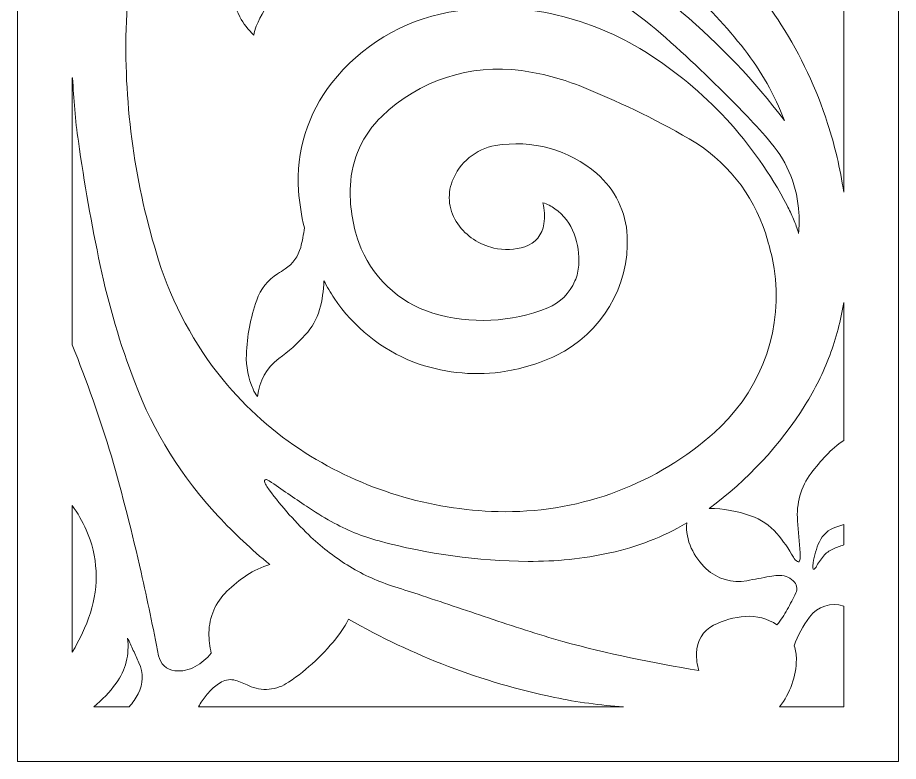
# Model space of a CAD drawing. Header units: centimetres. Extents: x -9.7 to 9.3, y -13.8 to 14.4.
# Drawn here: x 1.11 to 9.29, y -13.77 to -6.85 of the extents above; entities that cross this region are included whole.
import ezdxf

# ---------------------------------------------------------------- set-up
doc = ezdxf.new("R2010")
doc.units = ezdxf.units.CM
doc.header["$MEASUREMENT"] = 0

msp = doc.modelspace()

# ---------------------------------------------------------------- linework, layer by layer
at = {"color": 242, "lineweight": 9}
for points, knots in [([(1.10519, 14.36719), (1.10519, 14.36719), (9.29219, 14.36719), (9.29219, 14.36719), (9.29219, 14.36719), (9.29219, 14.36719), (9.29219, -13.76646), (9.29219, -13.76646), (9.29219, -13.76646), (9.29219, -13.76646), (1.10517, -13.76646), (1.10517, -13.76646), (1.10517, -13.76646), (1.10517, -13.76646), (1.10517, 14.36719), (1.10517, 14.36719)], [0, 0, 0, 0, 0.2, 0.2, 0.2, 0.2, 0.4, 0.4, 0.4, 0.4, 0.6, 0.6, 0.6, 0.6, 1, 1, 1, 1]), ([(3.77044, -8.80604), (3.74282, -8.69257), (3.72499, -8.57692), (3.71708, -8.46036), (3.71708, -8.46036), (3.69261, -8.09956), (3.80271, -7.7422), (4.02594, -7.45763), (4.02594, -7.45763), (4.29585, -7.11356), (4.68294, -6.88029), (5.11328, -6.80225), (5.11328, -6.80225), (5.44709, -6.74169), (5.7899, -6.75058), (6.12013, -6.82826), (6.12013, -6.82826), (6.4084, -6.89618), (6.68367, -7.01084), (6.93495, -7.16759), (6.93495, -7.16759), (7.49546, -7.51729), (7.95216, -8.01114), (8.25727, -8.59721), (8.25727, -8.59721), (8.27861, -8.63916), (8.29876, -8.68168), (8.31762, -8.7248), (8.31762, -8.7248), (8.33643, -8.76794), (8.35226, -8.81238), (8.36501, -8.85768), (8.36501, -8.85768), (8.3699, -8.79461), (8.37071, -8.73121), (8.36738, -8.66803), (8.36738, -8.66803), (8.35486, -8.42919), (8.26484, -8.20109), (8.11084, -8.01811), (8.11084, -8.01811), (8.03965, -7.93346), (7.96571, -7.85113), (7.88917, -7.7712), (7.88917, -7.7712), (7.66077, -7.53274), (7.4236, -7.30276), (7.17813, -7.0819), (7.17813, -7.0819), (6.93208, -6.8605), (6.66466, -6.66425), (6.37957, -6.49608), (6.37957, -6.49608), (6.11959, -6.34271), (5.83733, -6.23079), (5.54286, -6.16435), (5.54286, -6.16435), (5.24922, -6.09812), (4.94891, -6.06605), (4.6479, -6.06891), (4.6479, -6.06891), (4.42385, -6.07105), (4.20388, -6.12799), (4.00703, -6.23489), (4.00703, -6.23489), (3.8114, -6.34113), (3.63724, -6.48262), (3.49314, -6.65231), (3.49314, -6.65231), (3.42246, -6.73559), (3.36529, -6.82935), (3.32364, -6.93035), (3.32364, -6.93035), (3.31264, -6.95694), (3.30486, -6.98476), (3.30042, -7.01325), (3.30042, -7.01325), (3.24752, -6.96579), (3.20374, -6.90895), (3.17146, -6.84563), (3.17146, -6.84563), (3.07363, -6.65399), (3.04339, -6.43482), (3.08566, -6.22387), (3.08566, -6.22387), (3.10934, -6.10533), (3.16816, -5.99658), (3.2544, -5.91183), (3.2544, -5.91183), (3.34016, -5.82761), (3.4464, -5.76702), (3.56255, -5.73615), (3.56255, -5.73615), (3.47197, -5.71697), (3.38401, -5.68663), (3.30078, -5.64581), (3.30078, -5.64581), (3.21785, -5.60514), (3.13765, -5.55891), (3.06091, -5.50748), (3.06091, -5.50748), (2.98717, -5.45803), (2.92117, -5.3978), (2.86521, -5.32883), (2.86521, -5.32883), (2.80268, -5.25194), (2.75572, -5.1636), (2.72686, -5.06882), (2.72686, -5.06882), (2.86928, -4.99984), (3.02372, -4.95905), (3.18157, -4.94878), (3.18157, -4.94878), (3.33851, -4.93858), (3.49611, -4.94607), (3.65136, -4.97113), (3.65136, -4.97113), (3.68281, -4.97622), (3.71401, -4.98298), (3.74473, -4.99138), (3.74473, -4.99138), (3.69314, -4.88665), (3.66319, -4.77249), (3.65675, -4.65588), (3.65675, -4.65588), (3.65027, -4.53971), (3.66265, -4.42323), (3.69342, -4.31102), (3.69342, -4.31102), (3.74116, -4.13659), (3.85875, -3.98947), (4.01825, -3.90433), (4.01825, -3.90433), (4.08043, -3.87119), (4.14653, -3.84604), (4.21499, -3.82963), (4.21499, -3.82963), (4.18635, -3.94735), (4.16975, -4.06763), (4.1655, -4.18872), (4.1655, -4.18872), (4.16117, -4.30961), (4.16352, -4.43057), (4.17246, -4.5512), (4.17246, -4.5512), (4.18831, -4.76447), (4.3039, -4.95763), (4.48449, -5.07228), (4.48449, -5.07228), (4.58784, -5.13789), (4.69637, -5.19503), (4.80902, -5.24306), (4.80902, -5.24306), (4.88777, -5.27676), (4.96642, -5.31084), (5.0448, -5.34546), (5.0448, -5.34546), (5.36306, -5.49206), (5.67163, -5.65903), (5.96848, -5.84511), (5.96848, -5.84511), (6.42672, -6.13233), (6.86411, -6.45167), (7.27727, -6.80066), (7.27727, -6.80066), (7.63188, -7.10025), (7.9524, -7.43813), (8.23289, -7.80802), (8.23289, -7.80802), (8.14309, -7.57072), (8.0178, -7.34846), (7.86118, -7.14883), (7.86118, -7.14883), (7.69472, -6.93664), (7.5125, -6.73728), (7.31606, -6.55254), (7.31606, -6.55254), (7.20754, -6.45046), (7.09668, -6.35079), (6.98372, -6.25363), (6.98372, -6.25363), (6.72619, -6.03206), (6.47273, -5.80586), (6.22328, -5.57522), (6.22328, -5.57522), (5.99392, -5.36318), (5.79324, -5.12194), (5.62635, -4.85792), (5.62635, -4.85792), (5.53854, -4.71893), (5.4665, -4.57044), (5.41163, -4.41545), (5.41163, -4.41545), (5.24975, -3.95813), (5.24536, -3.45957), (5.39896, -2.99942), (5.39896, -2.99942), (5.45532, -2.8386), (5.53336, -2.68624), (5.63091, -2.54656), (5.63091, -2.54656), (5.99142, -2.03015), (6.55281, -1.68882), (7.17716, -1.60592), (7.17716, -1.60592), (7.35401, -1.58249), (7.53404, -1.60275), (7.70126, -1.66495), (7.70126, -1.66495), (7.66113, -1.54693), (7.63378, -1.42491), (7.6197, -1.30105), (7.6197, -1.30105), (7.59907, -1.11961), (7.62882, -0.93589), (7.70569, -0.77018), (7.70569, -0.77018), (7.76194, -0.64903), (7.83305, -0.53537), (7.91746, -0.43188), (7.91746, -0.43188), (8.02433, -0.30072), (8.07868, -0.13465), (8.06995, 0.03436), (8.06995, 0.03436), (8.06511, 0.12826), (8.05194, 0.22149), (8.03057, 0.31299), (8.03057, 0.31299), (7.9623, 0.24314), (7.8915, 0.17577), (7.81836, 0.11108), (7.81836, 0.11108), (7.61951, -0.06497), (7.4176, -0.23743), (7.21277, -0.40639), (7.21277, -0.40639), (7.07257, -0.52204), (6.92707, -0.63108), (6.77679, -0.73322), (6.77679, -0.73322), (6.59662, -0.85115), (6.41294, -0.96355), (6.22591, -1.0703), (6.22591, -1.0703), (6.03807, -1.17755), (5.85064, -1.28552), (5.66357, -1.39412), (5.66357, -1.39412), (4.99324, -1.79887), (4.38455, -2.2975), (3.85582, -2.87512), (3.85582, -2.87512), (3.3491, -3.43624), (2.932, -4.07191), (2.61909, -4.76017), (2.61909, -4.76017), (2.30485, -5.45134), (2.13295, -6.1983), (2.11353, -6.95732), (2.11353, -6.95732), (2.09492, -7.68579), (2.19707, -8.41209), (2.41581, -9.10715), (2.41581, -9.10715), (2.5435, -9.51267), (2.74703, -9.89004), (3.01584, -10.21938), (3.01584, -10.21938), (3.23214, -10.4845), (3.48948, -10.71319), (3.77829, -10.89678), (3.77829, -10.89678), (4.31529, -11.23819), (4.93459, -11.4273), (5.57073, -11.44384), (5.57073, -11.44384), (6.29031, -11.4626), (6.99087, -11.21461), (7.53815, -10.74711), (7.53815, -10.74711), (7.5983, -10.69576), (7.65536, -10.64092), (7.70904, -10.58292), (7.70904, -10.58292), (8.08254, -10.17933), (8.23521, -9.6192), (8.11767, -9.08209), (8.11767, -9.08209), (8.10142, -9.00783), (8.08174, -8.93439), (8.05868, -8.86201), (8.05868, -8.86201), (7.93975, -8.48892), (7.68605, -8.1739), (7.34687, -7.97825), (7.34687, -7.97825), (7.01836, -7.78882), (6.67654, -7.6236), (6.32397, -7.48397), (6.32397, -7.48397), (6.15202, -7.41591), (5.97251, -7.36893), (5.78927, -7.34409), (5.78927, -7.34409), (5.31364, -7.27972), (4.83502, -7.43627), (4.48971, -7.76967), (4.48971, -7.76967), (4.31433, -7.93895), (4.21016, -8.16855), (4.19848, -8.41205), (4.19848, -8.41205), (4.18984, -8.59193), (4.21642, -8.77164), (4.27682, -8.94133), (4.27682, -8.94133), (4.38924, -9.25711), (4.64452, -9.50065), (4.96532, -9.59788), (4.96532, -9.59788), (5.31634, -9.70436), (5.69303, -9.68715), (6.03279, -9.54897), (6.03279, -9.54897), (6.14683, -9.50266), (6.23781, -9.41325), (6.28612, -9.30002), (6.28612, -9.30002), (6.3061, -9.25326), (6.31791, -9.20338), (6.32107, -9.15266), (6.32107, -9.15266), (6.32716, -9.05391), (6.31245, -8.95503), (6.27801, -8.86239), (6.27801, -8.86239), (6.24313, -8.76862), (6.18122, -8.68743), (6.09999, -8.62908), (6.09999, -8.62908), (6.06586, -8.60454), (6.02805, -8.58555), (5.98797, -8.57277), (5.98797, -8.57277), (6.00269, -8.63729), (6.0058, -8.70394), (5.99726, -8.76954), (5.99726, -8.76954), (5.98441, -8.86818), (5.91583, -8.95065), (5.82122, -8.98134), (5.82122, -8.98134), (5.72726, -9.01179), (5.62669, -9.01606), (5.53046, -8.99368), (5.53046, -8.99368), (5.39565, -8.9624), (5.27687, -8.88295), (5.1965, -8.77028), (5.1965, -8.77028), (5.11383, -8.6544), (5.09472, -8.50473), (5.1454, -8.37177), (5.1454, -8.37177), (5.2115, -8.19828), (5.36454, -8.07255), (5.54748, -8.04115), (5.54748, -8.04115), (5.88442, -7.98339), (6.22976, -8.07915), (6.48899, -8.30204), (6.48899, -8.30204), (6.65907, -8.44832), (6.76136, -8.65849), (6.77167, -8.88254), (6.77167, -8.88254), (6.79325, -9.35138), (6.53279, -9.78815), (6.11036, -9.99253), (6.11036, -9.99253), (5.94773, -10.07116), (5.77355, -10.12328), (5.59449, -10.14687), (5.59449, -10.14687), (5.3226, -10.18279), (5.046, -10.1513), (4.78913, -10.05528), (4.78913, -10.05528), (4.4874, -9.93697), (4.22871, -9.72938), (4.0478, -9.46041), (4.0478, -9.46041), (4.0129, -9.40811), (3.98095, -9.35386), (3.95208, -9.29795), (3.95208, -9.29795), (3.95016, -9.38856), (3.93667, -9.47856), (3.912, -9.56576), (3.912, -9.56576), (3.88711, -9.65382), (3.84169, -9.73481), (3.77953, -9.80196), (3.77953, -9.80196), (3.70484, -9.88272), (3.62261, -9.95619), (3.53397, -10.02135), (3.53397, -10.02135), (3.42062, -10.1048), (3.34851, -10.23285), (3.33597, -10.37304), (3.33597, -10.37304), (3.31854, -10.35328), (3.30425, -10.331), (3.29358, -10.3069), (3.29358, -10.3069), (3.24876, -10.20571), (3.22753, -10.09556), (3.23146, -9.98489), (3.23146, -9.98489), (3.23759, -9.81219), (3.26994, -9.64135), (3.32733, -9.47833), (3.32733, -9.47833), (3.363, -9.37703), (3.43169, -9.29052), (3.52236, -9.23289), (3.52236, -9.23289), (3.54547, -9.21818), (3.56847, -9.20328), (3.59135, -9.18817), (3.59135, -9.18817), (3.66242, -9.14124), (3.71393, -9.06996), (3.73624, -8.98774), (3.73624, -8.98774), (3.75242, -8.92816), (3.76382, -8.86743), (3.77042, -8.80604)], [0, 0, 0, 0, 0.009009, 0.009009, 0.009009, 0.009009, 0.018018, 0.018018, 0.018018, 0.018018, 0.027027, 0.027027, 0.027027, 0.027027, 0.036036, 0.036036, 0.036036, 0.036036, 0.045045, 0.045045, 0.045045, 0.045045, 0.0540541, 0.0540541, 0.0540541, 0.0540541, 0.0630631, 0.0630631, 0.0630631, 0.0630631, 0.0720721, 0.0720721, 0.0720721, 0.0720721, 0.0810811, 0.0810811, 0.0810811, 0.0810811, 0.0900901, 0.0900901, 0.0900901, 0.0900901, 0.0990991, 0.0990991, 0.0990991, 0.0990991, 0.1081081, 0.1081081, 0.1081081, 0.1081081, 0.1171171, 0.1171171, 0.1171171, 0.1171171, 0.1261261, 0.1261261, 0.1261261, 0.1261261, 0.1351351, 0.1351351, 0.1351351, 0.1351351, 0.1441441, 0.1441441, 0.1441441, 0.1441441, 0.1531532, 0.1531532, 0.1531532, 0.1531532, 0.1621622, 0.1621622, 0.1621622, 0.1621622, 0.1711712, 0.1711712, 0.1711712, 0.1711712, 0.1801802, 0.1801802, 0.1801802, 0.1801802, 0.1891892, 0.1891892, 0.1891892, 0.1891892, 0.1981982, 0.1981982, 0.1981982, 0.1981982, 0.2072072, 0.2072072, 0.2072072, 0.2072072, 0.2162162, 0.2162162, 0.2162162, 0.2162162, 0.2252252, 0.2252252, 0.2252252, 0.2252252, 0.2342342, 0.2342342, 0.2342342, 0.2342342, 0.2432432, 0.2432432, 0.2432432, 0.2432432, 0.2522523, 0.2522523, 0.2522523, 0.2522523, 0.2612613, 0.2612613, 0.2612613, 0.2612613, 0.2702703, 0.2702703, 0.2702703, 0.2702703, 0.2792793, 0.2792793, 0.2792793, 0.2792793, 0.2882883, 0.2882883, 0.2882883, 0.2882883, 0.2972973, 0.2972973, 0.2972973, 0.2972973, 0.3063063, 0.3063063, 0.3063063, 0.3063063, 0.3153153, 0.3153153, 0.3153153, 0.3153153, 0.3243243, 0.3243243, 0.3243243, 0.3243243, 0.3333333, 0.3333333, 0.3333333, 0.3333333, 0.3423423, 0.3423423, 0.3423423, 0.3423423, 0.3513514, 0.3513514, 0.3513514, 0.3513514, 0.3603604, 0.3603604, 0.3603604, 0.3603604, 0.3693694, 0.3693694, 0.3693694, 0.3693694, 0.3783784, 0.3783784, 0.3783784, 0.3783784, 0.3873874, 0.3873874, 0.3873874, 0.3873874, 0.3963964, 0.3963964, 0.3963964, 0.3963964, 0.4054054, 0.4054054, 0.4054054, 0.4054054, 0.4144144, 0.4144144, 0.4144144, 0.4144144, 0.4234234, 0.4234234, 0.4234234, 0.4234234, 0.4324324, 0.4324324, 0.4324324, 0.4324324, 0.4414414, 0.4414414, 0.4414414, 0.4414414, 0.4504505, 0.4504505, 0.4504505, 0.4504505, 0.4594595, 0.4594595, 0.4594595, 0.4594595, 0.4684685, 0.4684685, 0.4684685, 0.4684685, 0.4774775, 0.4774775, 0.4774775, 0.4774775, 0.4864865, 0.4864865, 0.4864865, 0.4864865, 0.4954955, 0.4954955, 0.4954955, 0.4954955, 0.5045045, 0.5045045, 0.5045045, 0.5045045, 0.5135135, 0.5135135, 0.5135135, 0.5135135, 0.5225225, 0.5225225, 0.5225225, 0.5225225, 0.5315315, 0.5315315, 0.5315315, 0.5315315, 0.5405405, 0.5405405, 0.5405405, 0.5405405, 0.5495495, 0.5495495, 0.5495495, 0.5495495, 0.5585586, 0.5585586, 0.5585586, 0.5585586, 0.5675676, 0.5675676, 0.5675676, 0.5675676, 0.5765766, 0.5765766, 0.5765766, 0.5765766, 0.5855856, 0.5855856, 0.5855856, 0.5855856, 0.5945946, 0.5945946, 0.5945946, 0.5945946, 0.6036036, 0.6036036, 0.6036036, 0.6036036, 0.6126126, 0.6126126, 0.6126126, 0.6126126, 0.6216216, 0.6216216, 0.6216216, 0.6216216, 0.6306306, 0.6306306, 0.6306306, 0.6306306, 0.6396396, 0.6396396, 0.6396396, 0.6396396, 0.6486486, 0.6486486, 0.6486486, 0.6486486, 0.6576577, 0.6576577, 0.6576577, 0.6576577, 0.6666667, 0.6666667, 0.6666667, 0.6666667, 0.6756757, 0.6756757, 0.6756757, 0.6756757, 0.6846847, 0.6846847, 0.6846847, 0.6846847, 0.6936937, 0.6936937, 0.6936937, 0.6936937, 0.7027027, 0.7027027, 0.7027027, 0.7027027, 0.7117117, 0.7117117, 0.7117117, 0.7117117, 0.7207207, 0.7207207, 0.7207207, 0.7207207, 0.7297297, 0.7297297, 0.7297297, 0.7297297, 0.7387387, 0.7387387, 0.7387387, 0.7387387, 0.7477477, 0.7477477, 0.7477477, 0.7477477, 0.7567568, 0.7567568, 0.7567568, 0.7567568, 0.7657658, 0.7657658, 0.7657658, 0.7657658, 0.7747748, 0.7747748, 0.7747748, 0.7747748, 0.7837838, 0.7837838, 0.7837838, 0.7837838, 0.7927928, 0.7927928, 0.7927928, 0.7927928, 0.8018018, 0.8018018, 0.8018018, 0.8018018, 0.8108108, 0.8108108, 0.8108108, 0.8108108, 0.8198198, 0.8198198, 0.8198198, 0.8198198, 0.8288288, 0.8288288, 0.8288288, 0.8288288, 0.8378378, 0.8378378, 0.8378378, 0.8378378, 0.8468468, 0.8468468, 0.8468468, 0.8468468, 0.8558559, 0.8558559, 0.8558559, 0.8558559, 0.8648649, 0.8648649, 0.8648649, 0.8648649, 0.8738739, 0.8738739, 0.8738739, 0.8738739, 0.8828829, 0.8828829, 0.8828829, 0.8828829, 0.8918919, 0.8918919, 0.8918919, 0.8918919, 0.9009009, 0.9009009, 0.9009009, 0.9009009, 0.9099099, 0.9099099, 0.9099099, 0.9099099, 0.9189189, 0.9189189, 0.9189189, 0.9189189, 0.9279279, 0.9279279, 0.9279279, 0.9279279, 0.9369369, 0.9369369, 0.9369369, 0.9369369, 0.9459459, 0.9459459, 0.9459459, 0.9459459, 0.954955, 0.954955, 0.954955, 0.954955, 0.963964, 0.963964, 0.963964, 0.963964, 0.972973, 0.972973, 0.972973, 0.972973, 0.981982, 0.981982, 0.981982, 0.981982, 1, 1, 1, 1]), ([(8.78423, -3.81305), (8.77061, -3.86144), (8.7543, -3.90899), (8.73527, -3.95546), (8.73527, -3.95546), (8.6635, -4.13083), (8.53431, -4.27677), (8.36895, -4.36938), (8.36895, -4.36938), (8.06575, -4.53918), (7.7126, -4.59802), (7.3707, -4.53588), (7.3707, -4.53588), (7.09875, -4.48644), (6.86433, -4.31492), (6.73472, -4.07086), (6.73472, -4.07086), (6.64954, -3.91055), (6.64555, -3.7192), (6.72393, -3.55543), (6.72393, -3.55543), (6.76396, -3.47165), (6.82916, -3.40238), (6.91029, -3.35721), (6.91029, -3.35721), (7.05062, -3.28032), (7.22058, -3.28036), (7.3609, -3.35721), (7.3609, -3.35721), (7.44822, -3.40499), (7.51566, -3.48234), (7.5511, -3.57535), (7.5511, -3.57535), (7.58624, -3.66747), (7.5935, -3.76791), (7.5721, -3.86405), (7.5721, -3.86405), (7.56151, -3.91144), (7.53059, -3.95177), (7.48765, -3.9743), (7.48765, -3.9743), (7.44564, -3.99634), (7.39774, -4.00465), (7.35082, -3.99801), (7.35082, -3.99801), (7.37765, -4.05628), (7.41547, -4.10882), (7.46207, -4.15285), (7.46207, -4.15285), (7.55102, -4.23688), (7.67698, -4.26886), (7.79522, -4.23723), (7.79522, -4.23723), (7.97619, -4.18884), (8.14369, -4.10001), (8.28521, -3.97728), (8.28521, -3.97728), (8.40903, -3.86996), (8.47819, -3.71288), (8.47365, -3.54905), (8.47365, -3.54905), (8.47129, -3.46423), (8.46078, -3.37988), (8.44218, -3.2971), (8.44218, -3.2971), (8.33868, -2.84442), (8.03029, -2.46616), (7.60757, -2.27404), (7.60757, -2.27404), (7.40935, -2.18391), (7.18535, -2.16857), (6.97671, -2.23088), (6.97671, -2.23088), (6.72134, -2.30718), (6.49809, -2.4648), (6.34081, -2.67991), (6.34081, -2.67991), (6.08192, -3.03416), (5.94685, -3.46353), (5.95661, -3.9022), (5.95661, -3.9022), (5.96347, -4.20994), (6.06139, -4.50851), (6.23814, -4.76047), (6.23814, -4.76047), (6.38348, -4.96771), (6.54868, -5.16019), (6.73145, -5.33526), (6.73145, -5.33526), (6.83788, -5.4372), (6.94494, -5.53846), (7.05269, -5.63906), (7.05269, -5.63906), (7.26286, -5.83508), (7.4681, -6.03635), (7.66814, -6.24273), (7.66814, -6.24273), (7.86874, -6.44951), (8.04821, -6.67582), (8.20398, -6.9182), (8.20398, -6.9182), (8.38586, -7.20398), (8.5305, -7.51197), (8.63428, -7.83447), (8.63428, -7.83447), (8.70144, -8.04293), (8.75158, -8.25656), (8.78419, -8.47319), (8.78419, -8.47319), (8.78419, -8.47319), (8.78419, -3.81305), (8.78419, -3.81305)], [0, 0, 0, 0, 0.0344828, 0.0344828, 0.0344828, 0.0344828, 0.0689655, 0.0689655, 0.0689655, 0.0689655, 0.1034483, 0.1034483, 0.1034483, 0.1034483, 0.137931, 0.137931, 0.137931, 0.137931, 0.1724138, 0.1724138, 0.1724138, 0.1724138, 0.2068966, 0.2068966, 0.2068966, 0.2068966, 0.2413793, 0.2413793, 0.2413793, 0.2413793, 0.2758621, 0.2758621, 0.2758621, 0.2758621, 0.3103448, 0.3103448, 0.3103448, 0.3103448, 0.3448276, 0.3448276, 0.3448276, 0.3448276, 0.3793103, 0.3793103, 0.3793103, 0.3793103, 0.4137931, 0.4137931, 0.4137931, 0.4137931, 0.4482759, 0.4482759, 0.4482759, 0.4482759, 0.4827586, 0.4827586, 0.4827586, 0.4827586, 0.5172414, 0.5172414, 0.5172414, 0.5172414, 0.5517241, 0.5517241, 0.5517241, 0.5517241, 0.5862069, 0.5862069, 0.5862069, 0.5862069, 0.6206897, 0.6206897, 0.6206897, 0.6206897, 0.6551724, 0.6551724, 0.6551724, 0.6551724, 0.6896552, 0.6896552, 0.6896552, 0.6896552, 0.7241379, 0.7241379, 0.7241379, 0.7241379, 0.7586207, 0.7586207, 0.7586207, 0.7586207, 0.7931034, 0.7931034, 0.7931034, 0.7931034, 0.8275862, 0.8275862, 0.8275862, 0.8275862, 0.862069, 0.862069, 0.862069, 0.862069, 0.8965517, 0.8965517, 0.8965517, 0.8965517, 0.9310345, 0.9310345, 0.9310345, 0.9310345, 1, 1, 1, 1]), ([(1.61318, -9.89233), (1.61318, -9.89233), (1.61318, -7.41085), (1.61318, -7.41085), (1.61318, -7.41085), (1.61318, -7.41085), (1.61676, -7.4106), (1.61676, -7.4106), (1.61676, -7.4106), (1.62441, -7.60813), (1.64206, -7.80516), (1.66965, -8.00093), (1.66965, -8.00093), (1.72428, -8.38802), (1.7922, -8.77306), (1.87332, -9.15549), (1.87332, -9.15549), (1.95183, -9.52533), (2.05886, -9.88847), (2.1934, -10.24175), (2.1934, -10.24175), (2.36904, -10.70262), (2.63205, -11.12495), (2.96831, -11.48568), (2.96831, -11.48568), (3.1185, -11.64683), (3.27936, -11.79763), (3.44987, -11.93708), (3.44987, -11.93708), (3.37342, -11.9585), (3.30078, -11.99204), (3.23497, -12.03652), (3.23497, -12.03652), (3.16944, -12.08077), (3.10783, -12.1306), (3.05075, -12.18532), (3.05075, -12.18532), (2.94548, -12.28636), (2.88522, -12.42536), (2.88358, -12.57126), (2.88358, -12.57126), (2.88281, -12.6353), (2.89013, -12.69919), (2.90525, -12.7614), (2.90525, -12.7614), (2.86354, -12.81128), (2.8131, -12.85315), (2.75645, -12.885), (2.75645, -12.885), (2.69893, -12.9173), (2.63261, -12.9308), (2.56698, -12.92358), (2.56698, -12.92358), (2.49158, -12.91531), (2.43029, -12.8588), (2.41567, -12.7844), (2.41567, -12.7844), (2.36491, -12.52508), (2.31062, -12.26645), (2.25284, -12.00862), (2.25284, -12.00862), (2.17138, -11.64627), (2.07938, -11.28643), (1.97674, -10.92951), (1.97674, -10.92951), (1.87047, -10.57873), (1.74918, -10.23269), (1.61318, -9.89233)], [0, 0, 0, 0, 0.0555556, 0.0555556, 0.0555556, 0.0555556, 0.1111111, 0.1111111, 0.1111111, 0.1111111, 0.1666667, 0.1666667, 0.1666667, 0.1666667, 0.2222222, 0.2222222, 0.2222222, 0.2222222, 0.2777778, 0.2777778, 0.2777778, 0.2777778, 0.3333333, 0.3333333, 0.3333333, 0.3333333, 0.3888889, 0.3888889, 0.3888889, 0.3888889, 0.4444444, 0.4444444, 0.4444444, 0.4444444, 0.5, 0.5, 0.5, 0.5, 0.5555556, 0.5555556, 0.5555556, 0.5555556, 0.6111111, 0.6111111, 0.6111111, 0.6111111, 0.6666667, 0.6666667, 0.6666667, 0.6666667, 0.7222222, 0.7222222, 0.7222222, 0.7222222, 0.7777778, 0.7777778, 0.7777778, 0.7777778, 0.8333333, 0.8333333, 0.8333333, 0.8333333, 0.8888889, 0.8888889, 0.8888889, 0.8888889, 1, 1, 1, 1]), ([(8.78419, -10.78322), (8.72405, -10.8228), (8.6689, -10.86943), (8.61986, -10.92208), (8.61986, -10.92208), (8.57093, -10.9746), (8.52477, -11.02964), (8.48168, -11.087), (8.48168, -11.087), (8.38613, -11.21398), (8.34114, -11.37176), (8.35535, -11.53011), (8.35535, -11.53011), (8.36418, -11.6289), (8.37219, -11.72776), (8.37931, -11.82676), (8.37931, -11.82676), (8.38067, -11.84545), (8.38045, -11.86416), (8.37869, -11.88283), (8.37869, -11.88283), (8.37803, -11.88967), (8.37656, -11.8964), (8.37435, -11.90289), (8.37435, -11.90289), (8.37305, -11.90669), (8.37004, -11.90967), (8.36617, -11.91096), (8.36617, -11.91096), (8.36241, -11.91222), (8.35816, -11.91161), (8.35486, -11.90939), (8.35486, -11.90939), (8.33932, -11.89876), (8.32645, -11.88476), (8.31708, -11.86845), (8.31708, -11.86845), (8.27221, -11.79018), (8.22025, -11.7162), (8.16183, -11.64743), (8.16183, -11.64743), (8.0973, -11.57137), (8.01349, -11.51426), (7.91908, -11.482), (7.91908, -11.482), (7.79475, -11.43953), (7.66463, -11.41666), (7.53325, -11.41424), (7.53325, -11.41424), (7.8888, -11.15298), (8.19158, -10.82689), (8.42579, -10.45301), (8.42579, -10.45301), (8.51706, -10.30733), (8.59351, -10.15291), (8.65407, -9.99196), (8.65407, -9.99196), (8.71305, -9.83259), (8.75659, -9.66795), (8.78419, -9.50024), (8.78419, -9.50024), (8.78419, -9.50024), (8.78419, -10.78322), (8.78419, -10.78322)], [0, 0, 0, 0, 0.0588235, 0.0588235, 0.0588235, 0.0588235, 0.1176471, 0.1176471, 0.1176471, 0.1176471, 0.1764706, 0.1764706, 0.1764706, 0.1764706, 0.2352941, 0.2352941, 0.2352941, 0.2352941, 0.2941176, 0.2941176, 0.2941176, 0.2941176, 0.3529412, 0.3529412, 0.3529412, 0.3529412, 0.4117647, 0.4117647, 0.4117647, 0.4117647, 0.4705882, 0.4705882, 0.4705882, 0.4705882, 0.5294118, 0.5294118, 0.5294118, 0.5294118, 0.5882353, 0.5882353, 0.5882353, 0.5882353, 0.6470588, 0.6470588, 0.6470588, 0.6470588, 0.7058824, 0.7058824, 0.7058824, 0.7058824, 0.7647059, 0.7647059, 0.7647059, 0.7647059, 0.8235294, 0.8235294, 0.8235294, 0.8235294, 0.8823529, 0.8823529, 0.8823529, 0.8823529, 1, 1, 1, 1]), ([(8.16332, -12.49718), (8.19897, -12.45184), (8.23105, -12.4039), (8.25927, -12.35362), (8.25927, -12.35362), (8.28745, -12.3034), (8.3139, -12.25225), (8.33864, -12.2003), (8.33864, -12.2003), (8.35696, -12.16172), (8.34761, -12.11574), (8.3157, -12.08746), (8.3157, -12.08746), (8.27576, -12.05199), (8.22332, -12.03407), (8.16998, -12.03761), (8.16998, -12.03761), (8.1455, -12.03928), (8.12111, -12.04234), (8.09695, -12.0468), (8.09695, -12.0468), (8.02538, -12.06023), (7.95376, -12.07341), (7.88214, -12.08661), (7.88214, -12.08661), (7.74648, -12.11149), (7.60697, -12.07041), (7.50636, -11.97611), (7.50636, -11.97611), (7.44803, -11.92142), (7.40084, -11.85604), (7.36738, -11.78348), (7.36738, -11.78348), (7.33365, -11.71045), (7.31885, -11.63014), (7.32429, -11.54991), (7.32429, -11.54991), (7.10271, -11.6796), (6.86202, -11.7736), (6.61127, -11.82838), (6.61127, -11.82838), (6.36124, -11.88294), (6.10578, -11.90931), (5.84987, -11.90689), (5.84987, -11.90689), (5.3822, -11.90248), (4.91686, -11.83879), (4.4652, -11.71731), (4.4652, -11.71731), (4.31025, -11.67566), (4.16107, -11.61491), (4.02113, -11.5364), (4.02113, -11.5364), (3.94221, -11.49214), (3.86509, -11.44482), (3.78976, -11.39462), (3.78976, -11.39462), (3.67335, -11.31685), (3.5577, -11.2378), (3.44303, -11.15747), (3.44303, -11.15747), (3.43585, -11.15246), (3.42808, -11.14841), (3.41982, -11.14531), (3.41982, -11.14531), (3.41471, -11.14347), (3.40901, -11.14448), (3.40488, -11.14804), (3.40488, -11.14804), (3.40073, -11.15159), (3.39891, -11.15705), (3.4, -11.16236), (3.4, -11.16236), (3.40361, -11.17991), (3.41086, -11.19649), (3.42133, -11.21098), (3.42133, -11.21098), (3.53763, -11.3724), (3.6682, -11.52303), (3.81148, -11.66105), (3.81148, -11.66105), (3.92073, -11.76635), (4.04055, -11.86), (4.16908, -11.94059), (4.16908, -11.94059), (4.29776, -12.02126), (4.43579, -12.08587), (4.5802, -12.13304), (4.5802, -12.13304), (4.66238, -12.15989), (4.74469, -12.18645), (4.82708, -12.21274), (4.82708, -12.21274), (5.04546, -12.28541), (5.26359, -12.35874), (5.4815, -12.4327), (5.4815, -12.4327), (5.71088, -12.51056), (5.94181, -12.58383), (6.17407, -12.65251), (6.17407, -12.65251), (6.58993, -12.7641), (7.01139, -12.8535), (7.43671, -12.92034), (7.43671, -12.92034), (7.4216, -12.86802), (7.41423, -12.81369), (7.41476, -12.75923), (7.41476, -12.75923), (7.41594, -12.65), (7.47761, -12.55041), (7.57477, -12.50058), (7.57477, -12.50058), (7.66619, -12.45371), (7.76613, -12.42577), (7.86857, -12.41842), (7.86857, -12.41842), (7.97285, -12.41091), (8.07668, -12.43869), (8.16332, -12.49718)], [0, 0, 0, 0, 0.0322581, 0.0322581, 0.0322581, 0.0322581, 0.0645161, 0.0645161, 0.0645161, 0.0645161, 0.0967742, 0.0967742, 0.0967742, 0.0967742, 0.1290323, 0.1290323, 0.1290323, 0.1290323, 0.1612903, 0.1612903, 0.1612903, 0.1612903, 0.1935484, 0.1935484, 0.1935484, 0.1935484, 0.2258065, 0.2258065, 0.2258065, 0.2258065, 0.2580645, 0.2580645, 0.2580645, 0.2580645, 0.2903226, 0.2903226, 0.2903226, 0.2903226, 0.3225806, 0.3225806, 0.3225806, 0.3225806, 0.3548387, 0.3548387, 0.3548387, 0.3548387, 0.3870968, 0.3870968, 0.3870968, 0.3870968, 0.4193548, 0.4193548, 0.4193548, 0.4193548, 0.4516129, 0.4516129, 0.4516129, 0.4516129, 0.483871, 0.483871, 0.483871, 0.483871, 0.516129, 0.516129, 0.516129, 0.516129, 0.5483871, 0.5483871, 0.5483871, 0.5483871, 0.5806452, 0.5806452, 0.5806452, 0.5806452, 0.6129032, 0.6129032, 0.6129032, 0.6129032, 0.6451613, 0.6451613, 0.6451613, 0.6451613, 0.6774194, 0.6774194, 0.6774194, 0.6774194, 0.7096774, 0.7096774, 0.7096774, 0.7096774, 0.7419355, 0.7419355, 0.7419355, 0.7419355, 0.7741935, 0.7741935, 0.7741935, 0.7741935, 0.8064516, 0.8064516, 0.8064516, 0.8064516, 0.8387097, 0.8387097, 0.8387097, 0.8387097, 0.8709677, 0.8709677, 0.8709677, 0.8709677, 0.9032258, 0.9032258, 0.9032258, 0.9032258, 0.9354839, 0.9354839, 0.9354839, 0.9354839, 1, 1, 1, 1]), ([(1.61318, -11.38746), (1.66352, -11.45856), (1.70679, -11.53444), (1.74234, -11.61398), (1.74234, -11.61398), (1.8512, -11.85734), (1.86509, -12.13285), (1.78133, -12.38595), (1.78133, -12.38595), (1.73922, -12.51322), (1.68281, -12.63533), (1.61318, -12.74991), (1.61318, -12.74991), (1.61318, -12.74991), (1.61318, -11.38746), (1.61318, -11.38746)], [0, 0, 0, 0, 0.2, 0.2, 0.2, 0.2, 0.4, 0.4, 0.4, 0.4, 0.6, 0.6, 0.6, 0.6, 1, 1, 1, 1]), ([(8.78419, -11.75454), (8.78419, -11.75454), (8.78419, -11.5655), (8.78419, -11.5655), (8.78419, -11.5655), (8.75948, -11.5724), (8.735, -11.57993), (8.71066, -11.58808), (8.71066, -11.58808), (8.64317, -11.61085), (8.58805, -11.66022), (8.55812, -11.72481), (8.55812, -11.72481), (8.52919, -11.78711), (8.50957, -11.85325), (8.49985, -11.92122), (8.49985, -11.92122), (8.49812, -11.93311), (8.49742, -11.9451), (8.49776, -11.9571), (8.49776, -11.9571), (8.49787, -11.96169), (8.49783, -11.96633), (8.49765, -11.97096), (8.49765, -11.97096), (8.49746, -11.97389), (8.49892, -11.97656), (8.50145, -11.97805), (8.50145, -11.97805), (8.50392, -11.97958), (8.50699, -11.97961), (8.50949, -11.97809), (8.50949, -11.97809), (8.51679, -11.97384), (8.52281, -11.96753), (8.52677, -11.96), (8.52677, -11.96), (8.54577, -11.92352), (8.56882, -11.88924), (8.59545, -11.8578), (8.59545, -11.8578), (8.61916, -11.82979), (8.64886, -11.80747), (8.68237, -11.79259), (8.68237, -11.79259), (8.71553, -11.7778), (8.74949, -11.76512), (8.78419, -11.75454)], [0, 0, 0, 0, 0.0769231, 0.0769231, 0.0769231, 0.0769231, 0.1538462, 0.1538462, 0.1538462, 0.1538462, 0.2307692, 0.2307692, 0.2307692, 0.2307692, 0.3076923, 0.3076923, 0.3076923, 0.3076923, 0.3846154, 0.3846154, 0.3846154, 0.3846154, 0.4615385, 0.4615385, 0.4615385, 0.4615385, 0.5384615, 0.5384615, 0.5384615, 0.5384615, 0.6153846, 0.6153846, 0.6153846, 0.6153846, 0.6923077, 0.6923077, 0.6923077, 0.6923077, 0.7692308, 0.7692308, 0.7692308, 0.7692308, 0.8461538, 0.8461538, 0.8461538, 0.8461538, 1, 1, 1, 1]), ([(8.32336, -12.69131), (8.35771, -12.59577), (8.40591, -12.50576), (8.46634, -12.42422), (8.46634, -12.42422), (8.53935, -12.3256), (8.66729, -12.28447), (8.78419, -12.3219), (8.78419, -12.3219), (8.78419, -12.3219), (8.78419, -13.25845), (8.78419, -13.25845), (8.78419, -13.25845), (8.78419, -13.25845), (8.18801, -13.25845), (8.18801, -13.25845), (8.18801, -13.25845), (8.28669, -13.13199), (8.34164, -12.97693), (8.34445, -12.8165), (8.34445, -12.8165), (8.34524, -12.77382), (8.33808, -12.73139), (8.32336, -12.69131)], [0, 0, 0, 0, 0.1428571, 0.1428571, 0.1428571, 0.1428571, 0.2857143, 0.2857143, 0.2857143, 0.2857143, 0.4285714, 0.4285714, 0.4285714, 0.4285714, 0.5714286, 0.5714286, 0.5714286, 0.5714286, 0.7142857, 0.7142857, 0.7142857, 0.7142857, 1, 1, 1, 1]), ([(6.73838, -13.25845), (6.52214, -13.24487), (6.30714, -13.21592), (6.09501, -13.17178), (6.09501, -13.17178), (5.42266, -13.03186), (4.77663, -12.78576), (4.18159, -12.44294), (4.18159, -12.44294), (4.15524, -12.49649), (4.12361, -12.54724), (4.08719, -12.5945), (4.08719, -12.5945), (3.95692, -12.76371), (3.80036, -12.91099), (3.62363, -13.03082), (3.62363, -13.03082), (3.56956, -13.06738), (3.50725, -13.08985), (3.44233, -13.09615), (3.44233, -13.09615), (3.37717, -13.10242), (3.31148, -13.09067), (3.25259, -13.06214), (3.25259, -13.06214), (3.21322, -13.04308), (3.17256, -13.02692), (3.13084, -13.01376), (3.13084, -13.01376), (3.08733, -13.00002), (3.04014, -13.00524), (3.00062, -13.02797), (3.00062, -13.02797), (2.98228, -13.03857), (2.96466, -13.05038), (2.94784, -13.06336), (2.94784, -13.06336), (2.91437, -13.08952), (2.88394, -13.1195), (2.85731, -13.15264), (2.85731, -13.15264), (2.83072, -13.18572), (2.8071, -13.22113), (2.78688, -13.25845), (2.78688, -13.25845), (2.78688, -13.25845), (6.73838, -13.25845), (6.73838, -13.25845)], [0, 0, 0, 0, 0.0769231, 0.0769231, 0.0769231, 0.0769231, 0.1538462, 0.1538462, 0.1538462, 0.1538462, 0.2307692, 0.2307692, 0.2307692, 0.2307692, 0.3076923, 0.3076923, 0.3076923, 0.3076923, 0.3846154, 0.3846154, 0.3846154, 0.3846154, 0.4615385, 0.4615385, 0.4615385, 0.4615385, 0.5384615, 0.5384615, 0.5384615, 0.5384615, 0.6153846, 0.6153846, 0.6153846, 0.6153846, 0.6923077, 0.6923077, 0.6923077, 0.6923077, 0.7692308, 0.7692308, 0.7692308, 0.7692308, 0.8461538, 0.8461538, 0.8461538, 0.8461538, 1, 1, 1, 1]), ([(2.14274, -13.25845), (2.1744, -13.22121), (2.20198, -13.18067), (2.2251, -13.13765), (2.2251, -13.13765), (2.27318, -13.04815), (2.27601, -12.94126), (2.23264, -12.8494), (2.23264, -12.8494), (2.2147, -12.81137), (2.19739, -12.77308), (2.18079, -12.73448), (2.18079, -12.73448), (2.1641, -12.69582), (2.14607, -12.65782), (2.1266, -12.62053), (2.1266, -12.62053), (2.14712, -12.76893), (2.10904, -12.91966), (2.02057, -13.0406), (2.02057, -13.0406), (1.96106, -13.12201), (1.89113, -13.19523), (1.81258, -13.25845), (1.81258, -13.25845), (1.81258, -13.25845), (2.14274, -13.25845), (2.14274, -13.25845)], [0, 0, 0, 0, 0.125, 0.125, 0.125, 0.125, 0.25, 0.25, 0.25, 0.25, 0.375, 0.375, 0.375, 0.375, 0.5, 0.5, 0.5, 0.5, 0.625, 0.625, 0.625, 0.625, 0.75, 0.75, 0.75, 0.75, 1, 1, 1, 1])]:
    msp.add_open_spline(points, degree=3, knots=knots, dxfattribs=at)

doc.saveas('drawing.dxf')
